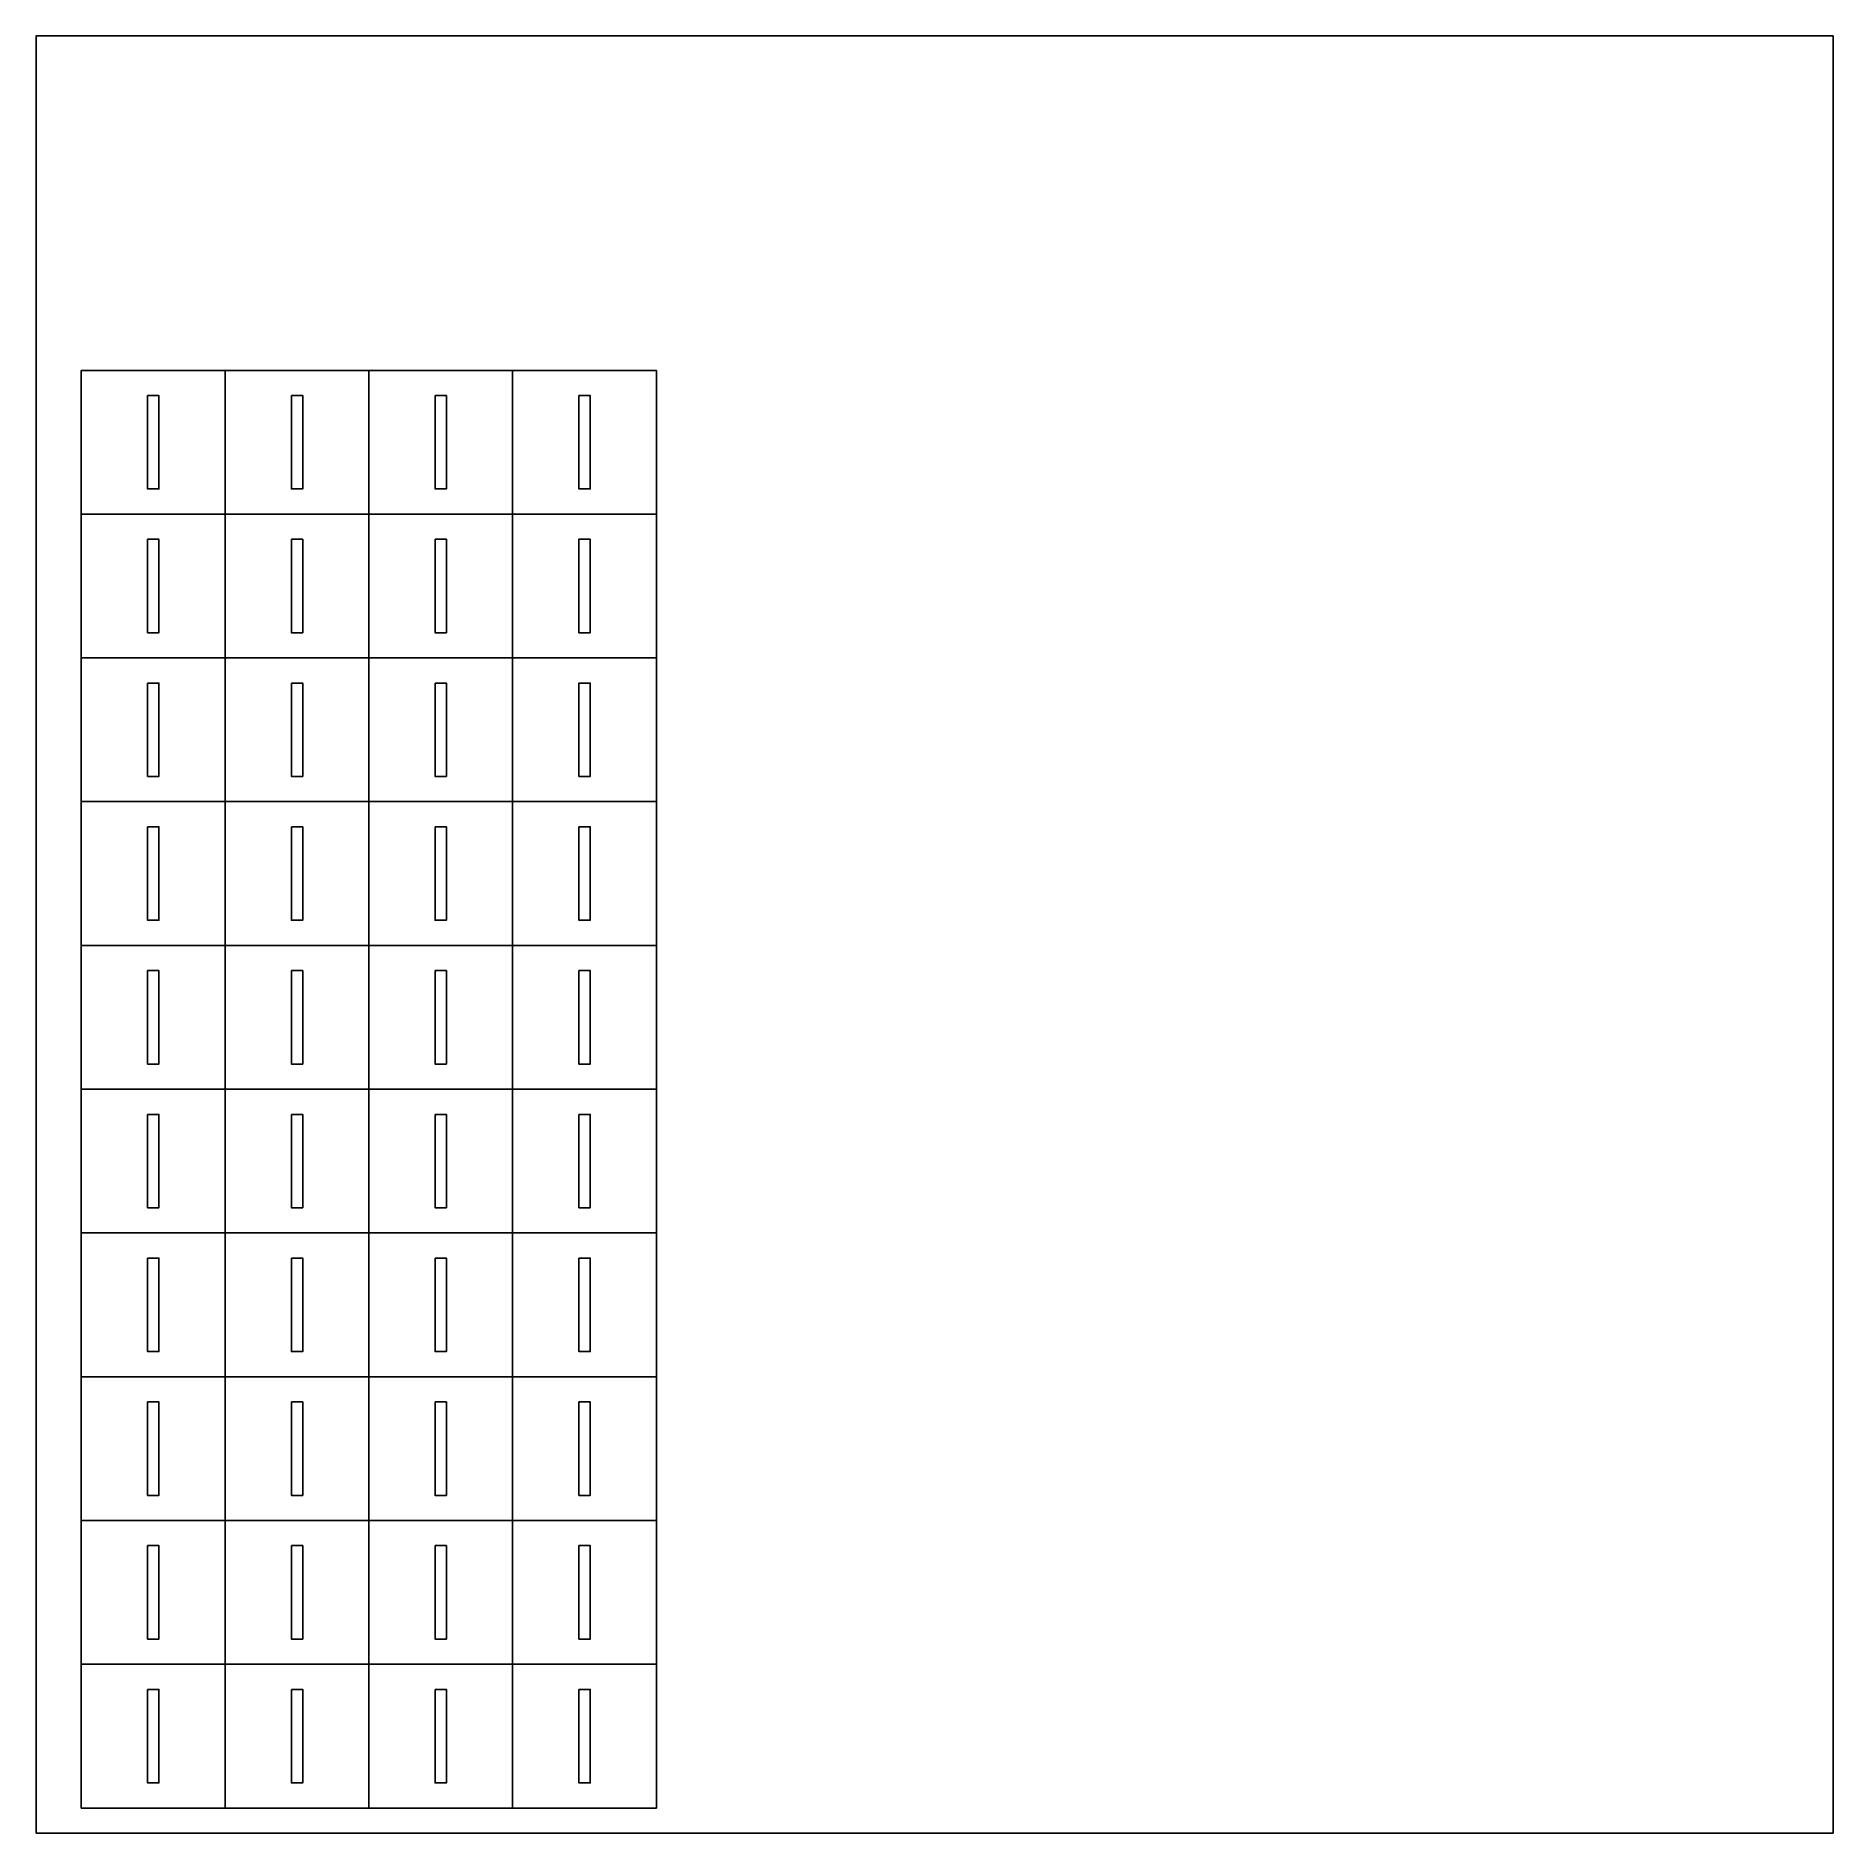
# Model space of a CAD drawing. Header units: inches. Extents: x 0.7 to 10.7, y 0.6 to 10.6.
import ezdxf

# ---------------------------------------------------------------- set-up
doc = ezdxf.new("R2010")
doc.units = ezdxf.units.IN
doc.header["$MEASUREMENT"] = 0

msp = doc.modelspace()

# ---------------------------------------------------------------- linework, layer by layer
at = {"color": 1}
for p, q in [((1.388, 8.649), (1.357, 8.649)), ((2.188, 8.649), (2.157, 8.649)), ((2.988, 8.649), (2.957, 8.649)), ((3.788, 8.649), (3.757, 8.649)), ((1.388, 7.849), (1.357, 7.849)), ((2.188, 7.849), (2.157, 7.849)), ((2.988, 7.849), (2.957, 7.849)), ((3.788, 7.849), (3.757, 7.849)), ((1.388, 7.049), (1.357, 7.049)), ((2.188, 7.049), (2.157, 7.049)), ((2.988, 7.049), (2.957, 7.049)), ((3.788, 7.049), (3.757, 7.049)), ((1.388, 6.249), (1.357, 6.249)), ((2.188, 6.249), (2.157, 6.249)), ((2.988, 6.249), (2.957, 6.249)), ((3.788, 6.249), (3.757, 6.249)), ((1.388, 5.449), (1.357, 5.449)), ((2.188, 5.449), (2.157, 5.449)), ((2.988, 5.449), (2.957, 5.449)), ((3.788, 5.449), (3.757, 5.449)), ((1.388, 4.649), (1.357, 4.649)), ((2.188, 4.649), (2.157, 4.649)), ((2.988, 4.649), (2.957, 4.649)), ((3.788, 4.649), (3.757, 4.649)), ((1.388, 3.849), (1.357, 3.849)), ((2.188, 3.849), (2.157, 3.849)), ((2.988, 3.849), (2.957, 3.849)), ((3.788, 3.849), (3.757, 3.849)), ((1.388, 3.049), (1.357, 3.049)), ((2.188, 3.049), (2.157, 3.049)), ((2.988, 3.049), (2.957, 3.049)), ((3.788, 3.049), (3.757, 3.049)), ((1.388, 2.249), (1.357, 2.249)), ((2.188, 2.249), (2.157, 2.249)), ((2.988, 2.249), (2.957, 2.249)), ((3.788, 2.249), (3.757, 2.249)), ((1.388, 1.449), (1.357, 1.449)), ((2.188, 1.449), (2.157, 1.449)), ((2.988, 1.449), (2.957, 1.449)), ((3.788, 1.449), (3.757, 1.449))]:
    msp.add_line(p, q, dxfattribs=at)
at = {"color": 5}
msp.add_lwpolyline([(0.736, 0.65), (10.736, 0.65), (10.736, 10.65), (0.736, 10.65)], close=True, dxfattribs=at)
at = {"color": 1}
for points in [[(0.988, 7.989), (1.788, 7.989), (1.788, 8.789), (0.988, 8.789)], [(1.788, 7.989), (2.588, 7.989), (2.588, 8.789), (1.788, 8.789)], [(2.588, 7.989), (3.388, 7.989), (3.388, 8.789), (2.588, 8.789)], [(3.388, 7.989), (4.188, 7.989), (4.188, 8.789), (3.388, 8.789)], [(1.357, 8.649), (1.42, 8.649), (1.42, 8.129), (1.357, 8.129)], [(2.157, 8.649), (2.22, 8.649), (2.22, 8.129), (2.157, 8.129)], [(2.957, 8.649), (3.02, 8.649), (3.02, 8.129), (2.957, 8.129)], [(3.757, 8.649), (3.82, 8.649), (3.82, 8.129), (3.757, 8.129)], [(0.988, 7.189), (1.788, 7.189), (1.788, 7.989), (0.988, 7.989)], [(1.788, 7.189), (2.588, 7.189), (2.588, 7.989), (1.788, 7.989)], [(2.588, 7.189), (3.388, 7.189), (3.388, 7.989), (2.588, 7.989)], [(3.388, 7.189), (4.188, 7.189), (4.188, 7.989), (3.388, 7.989)], [(1.357, 7.849), (1.42, 7.849), (1.42, 7.329), (1.357, 7.329)], [(2.157, 7.849), (2.22, 7.849), (2.22, 7.329), (2.157, 7.329)], [(2.957, 7.849), (3.02, 7.849), (3.02, 7.329), (2.957, 7.329)], [(3.757, 7.849), (3.82, 7.849), (3.82, 7.329), (3.757, 7.329)], [(0.988, 6.389), (1.788, 6.389), (1.788, 7.189), (0.988, 7.189)], [(1.788, 6.389), (2.588, 6.389), (2.588, 7.189), (1.788, 7.189)], [(2.588, 6.389), (3.388, 6.389), (3.388, 7.189), (2.588, 7.189)], [(3.388, 6.389), (4.188, 6.389), (4.188, 7.189), (3.388, 7.189)], [(1.357, 7.049), (1.42, 7.049), (1.42, 6.529), (1.357, 6.529)], [(2.157, 7.049), (2.22, 7.049), (2.22, 6.529), (2.157, 6.529)], [(2.957, 7.049), (3.02, 7.049), (3.02, 6.529), (2.957, 6.529)], [(3.757, 7.049), (3.82, 7.049), (3.82, 6.529), (3.757, 6.529)], [(0.988, 5.589), (1.788, 5.589), (1.788, 6.389), (0.988, 6.389)], [(1.788, 5.589), (2.588, 5.589), (2.588, 6.389), (1.788, 6.389)], [(2.588, 5.589), (3.388, 5.589), (3.388, 6.389), (2.588, 6.389)], [(3.388, 5.589), (4.188, 5.589), (4.188, 6.389), (3.388, 6.389)], [(1.357, 6.249), (1.42, 6.249), (1.42, 5.729), (1.357, 5.729)], [(2.157, 6.249), (2.22, 6.249), (2.22, 5.729), (2.157, 5.729)], [(2.957, 6.249), (3.02, 6.249), (3.02, 5.729), (2.957, 5.729)], [(3.757, 6.249), (3.82, 6.249), (3.82, 5.729), (3.757, 5.729)], [(0.988, 4.789), (1.788, 4.789), (1.788, 5.589), (0.988, 5.589)], [(1.788, 4.789), (2.588, 4.789), (2.588, 5.589), (1.788, 5.589)], [(2.588, 4.789), (3.388, 4.789), (3.388, 5.589), (2.588, 5.589)], [(3.388, 4.789), (4.188, 4.789), (4.188, 5.589), (3.388, 5.589)], [(1.357, 5.449), (1.42, 5.449), (1.42, 4.929), (1.357, 4.929)], [(2.157, 5.449), (2.22, 5.449), (2.22, 4.929), (2.157, 4.929)], [(2.957, 5.449), (3.02, 5.449), (3.02, 4.929), (2.957, 4.929)], [(3.757, 5.449), (3.82, 5.449), (3.82, 4.929), (3.757, 4.929)], [(0.988, 3.989), (1.788, 3.989), (1.788, 4.789), (0.988, 4.789)], [(1.788, 3.989), (2.588, 3.989), (2.588, 4.789), (1.788, 4.789)], [(2.588, 3.989), (3.388, 3.989), (3.388, 4.789), (2.588, 4.789)], [(3.388, 3.989), (4.188, 3.989), (4.188, 4.789), (3.388, 4.789)], [(1.357, 4.649), (1.42, 4.649), (1.42, 4.129), (1.357, 4.129)], [(2.157, 4.649), (2.22, 4.649), (2.22, 4.129), (2.157, 4.129)], [(2.957, 4.649), (3.02, 4.649), (3.02, 4.129), (2.957, 4.129)], [(3.757, 4.649), (3.82, 4.649), (3.82, 4.129), (3.757, 4.129)], [(0.988, 3.189), (1.788, 3.189), (1.788, 3.989), (0.988, 3.989)], [(1.788, 3.189), (2.588, 3.189), (2.588, 3.989), (1.788, 3.989)], [(2.588, 3.189), (3.388, 3.189), (3.388, 3.989), (2.588, 3.989)], [(3.388, 3.189), (4.188, 3.189), (4.188, 3.989), (3.388, 3.989)], [(1.357, 3.849), (1.42, 3.849), (1.42, 3.329), (1.357, 3.329)], [(2.157, 3.849), (2.22, 3.849), (2.22, 3.329), (2.157, 3.329)], [(2.957, 3.849), (3.02, 3.849), (3.02, 3.329), (2.957, 3.329)], [(3.757, 3.849), (3.82, 3.849), (3.82, 3.329), (3.757, 3.329)], [(0.988, 2.389), (1.788, 2.389), (1.788, 3.189), (0.988, 3.189)], [(1.788, 2.389), (2.588, 2.389), (2.588, 3.189), (1.788, 3.189)], [(2.588, 2.389), (3.388, 2.389), (3.388, 3.189), (2.588, 3.189)], [(3.388, 2.389), (4.188, 2.389), (4.188, 3.189), (3.388, 3.189)], [(1.357, 3.049), (1.42, 3.049), (1.42, 2.529), (1.357, 2.529)], [(2.157, 3.049), (2.22, 3.049), (2.22, 2.529), (2.157, 2.529)], [(2.957, 3.049), (3.02, 3.049), (3.02, 2.529), (2.957, 2.529)], [(3.757, 3.049), (3.82, 3.049), (3.82, 2.529), (3.757, 2.529)], [(0.988, 1.589), (1.788, 1.589), (1.788, 2.389), (0.988, 2.389)], [(1.788, 1.589), (2.588, 1.589), (2.588, 2.389), (1.788, 2.389)], [(2.588, 1.589), (3.388, 1.589), (3.388, 2.389), (2.588, 2.389)], [(3.388, 1.589), (4.188, 1.589), (4.188, 2.389), (3.388, 2.389)], [(1.357, 2.249), (1.42, 2.249), (1.42, 1.729), (1.357, 1.729)], [(2.157, 2.249), (2.22, 2.249), (2.22, 1.729), (2.157, 1.729)], [(2.957, 2.249), (3.02, 2.249), (3.02, 1.729), (2.957, 1.729)], [(3.757, 2.249), (3.82, 2.249), (3.82, 1.729), (3.757, 1.729)], [(0.988, 0.789), (1.788, 0.789), (1.788, 1.589), (0.988, 1.589)], [(1.788, 0.789), (2.588, 0.789), (2.588, 1.589), (1.788, 1.589)], [(2.588, 0.789), (3.388, 0.789), (3.388, 1.589), (2.588, 1.589)], [(3.388, 0.789), (4.188, 0.789), (4.188, 1.589), (3.388, 1.589)], [(1.357, 1.449), (1.42, 1.449), (1.42, 0.929), (1.357, 0.929)], [(2.157, 1.449), (2.22, 1.449), (2.22, 0.929), (2.157, 0.929)], [(2.957, 1.449), (3.02, 1.449), (3.02, 0.929), (2.957, 0.929)], [(3.757, 1.449), (3.82, 1.449), (3.82, 0.929), (3.757, 0.929)]]:
    msp.add_lwpolyline(points, close=True, dxfattribs=at)

doc.saveas('drawing.dxf')
